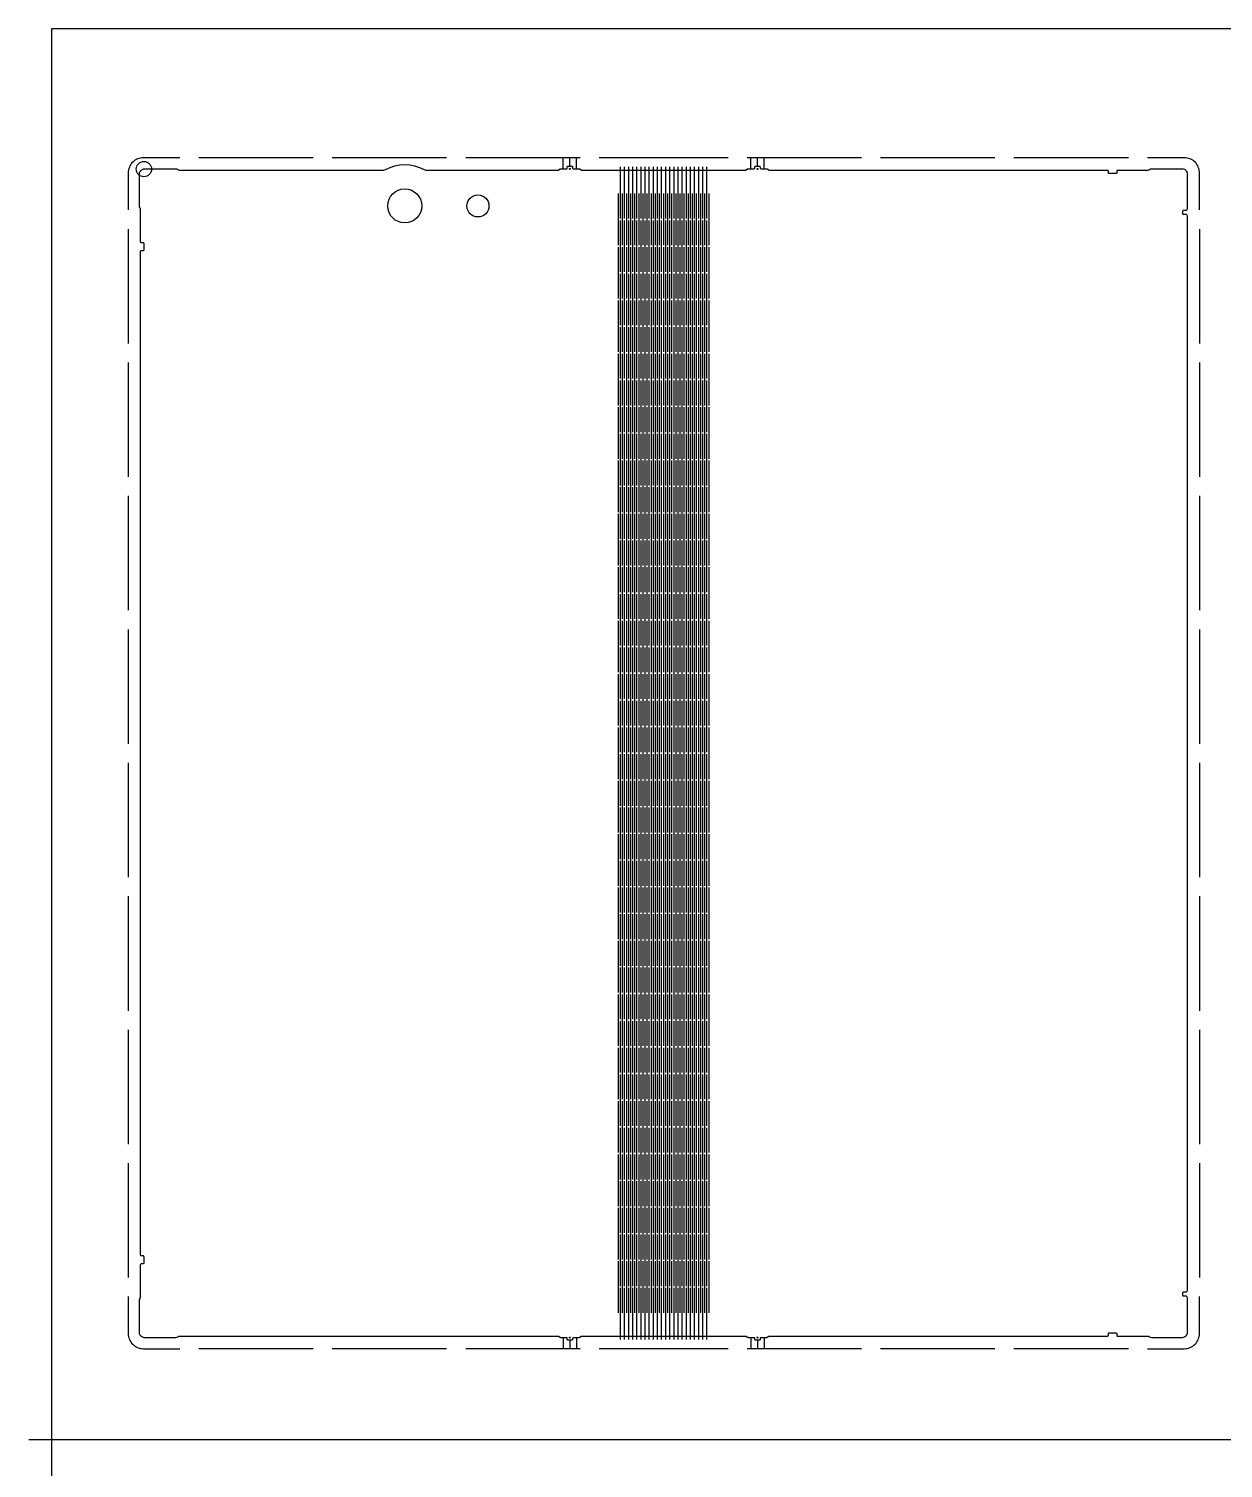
# Model space of a CAD drawing. Header units: millimetres. Extents: x -3 to 473, y -3 to 373.
# Drawn here: x -3 to 153.7, y 181.2 to 370 of the extents above; entities that cross this region are included whole.
import ezdxf

# ---------------------------------------------------------------- set-up
doc = ezdxf.new("R2010")
doc.units = ezdxf.units.MM
for name, color, linetype in [('Cell', 5, 'Continuous'), ('Cell2', 1, 'Continuous'), ('hall.2', 3, 'Continuous'), ('Matrix', 40, 'Continuous')]:
    doc.layers.add(name, color=color, linetype=linetype)
doc.layers.add('Guide1', color=6, linetype='Continuous', plot=False)
doc.layers.add('Guide2', color=4, linetype='Continuous', plot=False)
doc.layers.add('hall.1', color=2, linetype='Continuous', lineweight=25)
doc.layers.add('Line', color=8, linetype='Continuous', lineweight=25)

msp = doc.modelspace()

# ---------------------------------------------------------------- linework, layer by layer
msp.add_lwpolyline([(0, 0), (470, 0), (470, 370), (0, 370)], close=True)
at = {"layer": 'Cell', "linetype": 'Continuous'}
msp.add_lwpolyline([(69.52, 198.57), (74.56, 198.57), (91.03, 198.57, -0.148999), (91.09, 198.56), (91.29, 198.42, 0.148999), (91.34, 198.4), (92.08, 198.4, -0.414214), (92.18, 198.3), (92.18, 198.17, 0.414214), (92.28, 198.07), (92.88, 198.07, 0.414214), (92.98, 198.17), (92.98, 198.3, -0.414214), (93.08, 198.4), (93.81, 198.4, 0.148999), (93.86, 198.42), (94.07, 198.56, -0.148999), (94.12, 198.57), (138.5, 198.57, 0.414214), (138.6, 198.67), (138.6, 198.89, -0.414214), (138.7, 198.99), (139.6, 198.99, -0.414214), (139.7, 198.89), (139.7, 198.67, 0.414214), (139.8, 198.57), (143.72, 198.57, -0.149011), (144, 198.49, 0.149011), (144.28, 198.4), (148.31, 198.4, 0.105217), (148.59, 198.46, 0.021572), (148.72, 198.53, 0.269529), (148.97, 198.96), (148.97, 203.6, 0.414214), (148.77, 203.8), (148.47, 203.8, -0.414214), (148.37, 203.9), (148.37, 204.25, -0.414214), (148.47, 204.35), (148.77, 204.35, 0.414214), (148.97, 204.55), (148.97, 345.45, 0.414214), (148.77, 345.65), (148.47, 345.65, -0.414214), (148.37, 345.75), (148.37, 346.1, -0.414214), (148.47, 346.2), (148.77, 346.2, 0.414214), (148.97, 346.4), (148.97, 351.04, 0.225637), (148.78, 351.43, 0.032464), (148.61, 351.53, 0.115804), (148.31, 351.6), (144.28, 351.6, 0.149011), (144, 351.51, -0.149011), (143.72, 351.43), (139.8, 351.43, 0.414214), (139.7, 351.33), (139.7, 351.11, -0.414214), (139.6, 351.01), (138.7, 351.01, -0.414214), (138.6, 351.11), (138.6, 351.33, 0.414214), (138.5, 351.43), (94.12, 351.43, -0.148999), (94.07, 351.44), (93.86, 351.58, 0.148999), (93.81, 351.6), (93.08, 351.6, -0.414214), (92.98, 351.7), (92.98, 351.83, 0.414214), (92.88, 351.93), (92.28, 351.93, 0.414214), (92.18, 351.83), (92.18, 351.7, -0.414214), (92.08, 351.6), (91.34, 351.6, 0.148999), (91.29, 351.58), (91.09, 351.44, -0.148999), (91.03, 351.43), (74.56, 351.43), (69.52, 351.43, -0.148999), (69.47, 351.44), (69.26, 351.58, 0.148999), (69.21, 351.6), (68.48, 351.6, -0.414214), (68.38, 351.7), (68.38, 351.83, 0.414214), (68.28, 351.93), (67.68, 351.93, 0.414214), (67.58, 351.83), (67.58, 351.7, -0.414214), (67.48, 351.6), (66.74, 351.6, 0.148999), (66.69, 351.58), (66.49, 351.44, -0.148999), (66.43, 351.43), (49.13, 351.43, -0.125807), (48.89, 351.49, 0.255659), (43.73, 351.49, -0.125807), (43.49, 351.43), (16.81, 351.43, -0.149011), (16.54, 351.51, 0.149011), (16.26, 351.6), (12.1, 351.6, 0.122744), (11.9, 351.55), (11.85, 351.52), (11.77, 351.46, 0.141768), (11.5, 351.12, 0.100002), (11.46, 350.95), (11.46, 346.8, 0.149011), (11.55, 346.52, -0.149011), (11.63, 346.24), (11.63, 342.08, 0.414214), (11.73, 341.98), (11.97, 341.98, -0.414214), (12.07, 341.88), (12.07, 340.98, -0.414214), (11.97, 340.88), (11.73, 340.88, 0.414214), (11.63, 340.78), (11.63, 209.22, 0.414214), (11.73, 209.12), (11.97, 209.12, -0.414214), (12.07, 209.02), (12.07, 208.12, -0.414214), (11.97, 208.02), (11.73, 208.02, 0.414214), (11.63, 207.92), (11.63, 203.76, -0.149011), (11.55, 203.48, 0.149011), (11.46, 203.2), (11.46, 199.05, 0.090919), (11.49, 198.9, 0.127349), (11.71, 198.58, 0.045326), (11.91, 198.45, 0.121492), (12.1, 198.4), (16.26, 198.4, 0.149011), (16.54, 198.49, -0.149011), (16.81, 198.57), (66.43, 198.57, -0.148999), (66.49, 198.56), (66.69, 198.42, 0.148999), (66.74, 198.4), (67.48, 198.4, -0.414214), (67.58, 198.3), (67.58, 198.17, 0.414214), (67.68, 198.07), (68.28, 198.07, 0.414214), (68.38, 198.17), (68.38, 198.3, -0.414214), (68.48, 198.4), (69.21, 198.4, 0.148999), (69.26, 198.42), (69.47, 198.56, -0.148999)], format="xyb", close=True, dxfattribs=at)
at = {"layer": 'Cell2'}
for points in [[(16.81, 353.09), (12.04, 353.09, 0.414214), (10.04, 351.09), (10.04, 346.24)], [(150.55, 346.24), (150.55, 351.09, 0.414214), (148.55, 353.09), (143.72, 353.09)], [(10.04, 203.74), (10.04, 198.91, 0.414214), (12.04, 196.91), (16.81, 196.91)], [(143.72, 196.91), (148.55, 196.91, 0.414214), (150.55, 198.91), (150.55, 203.74)]]:
    msp.add_lwpolyline(points, format="xyb", dxfattribs=at)
for points in [[(34.31, 353.09), (19.31, 353.09)], [(51.81, 353.09), (36.81, 353.09)], [(69.31, 353.09), (54.31, 353.09)], [(88.72, 353.09), (71.81, 353.09)], [(106.22, 353.09), (91.22, 353.09)], [(123.72, 353.09), (108.72, 353.09)], [(141.22, 353.09), (126.22, 353.09)], [(10.04, 343.74), (10.04, 328.74)], [(150.55, 343.74), (150.55, 328.74)], [(10.04, 326.24), (10.04, 311.24)], [(150.55, 326.24), (150.55, 311.24)], [(10.04, 308.74), (10.04, 293.74)], [(150.55, 308.74), (150.55, 293.74)], [(10.04, 291.24), (10.04, 276.24)], [(150.55, 291.24), (150.55, 276.24)], [(10.04, 273.74), (10.04, 258.74)], [(150.55, 273.74), (150.55, 258.74)], [(10.04, 256.24), (10.04, 241.24)], [(150.55, 256.24), (150.55, 241.24)], [(10.04, 238.74), (10.04, 223.74)], [(150.55, 238.74), (150.55, 223.74)], [(10.04, 221.24), (10.04, 206.24)], [(150.55, 221.24), (150.55, 206.24)], [(34.31, 196.91), (19.31, 196.91)], [(51.81, 196.91), (36.81, 196.91)], [(69.31, 196.91), (54.31, 196.91)], [(88.72, 196.91), (71.81, 196.91)], [(106.22, 196.91), (91.22, 196.91)], [(123.72, 196.91), (108.72, 196.91)], [(141.22, 196.91), (126.22, 196.91)]]:
    msp.add_lwpolyline(points, dxfattribs=at)
at = {"layer": 'Guide1'}
for p, q in [((74.61, 345.12), (74.61, 351.88)), ((75.15, 345.12), (75.15, 351.88)), ((75.69, 345.12), (75.69, 351.88)), ((76.23, 345.12), (76.23, 351.88)), ((76.77, 345.12), (76.77, 351.88)), ((77.31, 345.12), (77.31, 351.88)), ((77.85, 345.12), (77.85, 351.88)), ((78.39, 345.12), (78.39, 351.88)), ((78.93, 345.12), (78.93, 351.88)), ((79.47, 345.12), (79.47, 351.88)), ((80.01, 345.12), (80.01, 351.88)), ((80.55, 345.12), (80.55, 351.88)), ((81.09, 345.12), (81.09, 351.88)), ((81.63, 345.12), (81.63, 351.88)), ((82.17, 345.12), (82.17, 351.88)), ((82.71, 345.12), (82.71, 351.88)), ((83.25, 345.12), (83.25, 351.88)), ((83.79, 345.12), (83.79, 351.88)), ((84.33, 345.12), (84.33, 351.88)), ((84.87, 345.12), (84.87, 351.88)), ((85.41, 345.12), (85.41, 351.88)), ((85.95, 345.12), (85.95, 351.88)), ((74.34, 341.62), (74.34, 348.38)), ((74.88, 341.62), (74.88, 348.38)), ((75.42, 341.62), (75.42, 348.38)), ((75.96, 341.62), (75.96, 348.38)), ((76.5, 341.62), (76.5, 348.38)), ((77.04, 341.62), (77.04, 348.38)), ((77.58, 341.62), (77.58, 348.38)), ((78.12, 341.62), (78.12, 348.38)), ((78.66, 341.62), (78.66, 348.38)), ((79.2, 341.62), (79.2, 348.38)), ((79.74, 341.62), (79.74, 348.38)), ((80.28, 341.62), (80.28, 348.38)), ((80.82, 341.62), (80.82, 348.38)), ((81.36, 341.62), (81.36, 348.38)), ((81.9, 341.62), (81.9, 348.38)), ((82.44, 341.62), (82.44, 348.38)), ((82.98, 341.62), (82.98, 348.38)), ((83.52, 341.62), (83.52, 348.38)), ((84.06, 341.62), (84.06, 348.38)), ((84.6, 341.62), (84.6, 348.38)), ((85.14, 341.62), (85.14, 348.38)), ((85.68, 341.62), (85.68, 348.38)), ((86.22, 341.62), (86.22, 348.38)), ((74.61, 338.12), (74.61, 344.88)), ((75.15, 338.12), (75.15, 344.88)), ((75.69, 338.12), (75.69, 344.88)), ((76.23, 338.12), (76.23, 344.88)), ((76.77, 338.12), (76.77, 344.88)), ((77.31, 338.12), (77.31, 344.88)), ((77.85, 338.12), (77.85, 344.88)), ((78.39, 338.12), (78.39, 344.88)), ((78.93, 338.12), (78.93, 344.88)), ((79.47, 338.12), (79.47, 344.88)), ((80.01, 338.12), (80.01, 344.88)), ((80.55, 338.12), (80.55, 344.88)), ((81.09, 338.12), (81.09, 344.88)), ((81.63, 338.12), (81.63, 344.88)), ((82.17, 338.12), (82.17, 344.88)), ((82.71, 338.12), (82.71, 344.88)), ((83.25, 338.12), (83.25, 344.88)), ((83.79, 338.12), (83.79, 344.88)), ((84.33, 338.12), (84.33, 344.88)), ((84.87, 338.12), (84.87, 344.88)), ((85.41, 338.12), (85.41, 344.88)), ((85.95, 338.12), (85.95, 344.88)), ((74.34, 334.62), (74.34, 341.38)), ((74.88, 334.62), (74.88, 341.38)), ((75.42, 334.62), (75.42, 341.38)), ((75.96, 334.62), (75.96, 341.38)), ((76.5, 334.62), (76.5, 341.38)), ((77.04, 334.62), (77.04, 341.38)), ((77.58, 334.62), (77.58, 341.38)), ((78.12, 334.62), (78.12, 341.38)), ((78.66, 334.62), (78.66, 341.38)), ((79.2, 334.62), (79.2, 341.38)), ((79.74, 334.62), (79.74, 341.38)), ((80.28, 334.62), (80.28, 341.38)), ((80.82, 334.62), (80.82, 341.38)), ((81.36, 334.62), (81.36, 341.38)), ((81.9, 334.62), (81.9, 341.38)), ((82.44, 334.62), (82.44, 341.38)), ((82.98, 334.62), (82.98, 341.38)), ((83.52, 334.62), (83.52, 341.38)), ((84.06, 334.62), (84.06, 341.38)), ((84.6, 334.62), (84.6, 341.38)), ((85.14, 334.62), (85.14, 341.38)), ((85.68, 334.62), (85.68, 341.38)), ((86.22, 334.62), (86.22, 341.38)), ((74.61, 331.12), (74.61, 337.88)), ((75.15, 331.12), (75.15, 337.88)), ((75.69, 331.12), (75.69, 337.88)), ((76.23, 331.12), (76.23, 337.88)), ((76.77, 331.12), (76.77, 337.88)), ((77.31, 331.12), (77.31, 337.88)), ((77.85, 331.12), (77.85, 337.88)), ((78.39, 331.12), (78.39, 337.88)), ((78.93, 331.12), (78.93, 337.88)), ((79.47, 331.12), (79.47, 337.88)), ((80.01, 331.12), (80.01, 337.88)), ((80.55, 331.12), (80.55, 337.88)), ((81.09, 331.12), (81.09, 337.88)), ((81.63, 331.12), (81.63, 337.88)), ((82.17, 331.12), (82.17, 337.88)), ((82.71, 331.12), (82.71, 337.88)), ((83.25, 331.12), (83.25, 337.88)), ((83.79, 331.12), (83.79, 337.88)), ((84.33, 331.12), (84.33, 337.88)), ((84.87, 331.12), (84.87, 337.88)), ((85.41, 331.12), (85.41, 337.88)), ((85.95, 331.12), (85.95, 337.88)), ((74.34, 327.62), (74.34, 334.38)), ((74.88, 327.62), (74.88, 334.38)), ((75.42, 327.62), (75.42, 334.38)), ((75.96, 327.62), (75.96, 334.38)), ((76.5, 327.62), (76.5, 334.38)), ((77.04, 327.62), (77.04, 334.38)), ((77.58, 327.62), (77.58, 334.38)), ((78.12, 327.62), (78.12, 334.38)), ((78.66, 327.62), (78.66, 334.38)), ((79.2, 327.62), (79.2, 334.38)), ((79.74, 327.62), (79.74, 334.38)), ((80.28, 327.62), (80.28, 334.38)), ((80.82, 327.62), (80.82, 334.38)), ((81.36, 327.62), (81.36, 334.38)), ((81.9, 327.62), (81.9, 334.38)), ((82.44, 327.62), (82.44, 334.38)), ((82.98, 327.62), (82.98, 334.38)), ((83.52, 327.62), (83.52, 334.38)), ((84.06, 327.62), (84.06, 334.38)), ((84.6, 327.62), (84.6, 334.38)), ((85.14, 327.62), (85.14, 334.38)), ((85.68, 327.62), (85.68, 334.38)), ((86.22, 327.62), (86.22, 334.38)), ((74.61, 324.12), (74.61, 330.88)), ((75.15, 324.12), (75.15, 330.88)), ((75.69, 324.12), (75.69, 330.88)), ((76.23, 324.12), (76.23, 330.88)), ((76.77, 324.12), (76.77, 330.88)), ((77.31, 324.12), (77.31, 330.88)), ((77.85, 324.12), (77.85, 330.88)), ((78.39, 324.12), (78.39, 330.88)), ((78.93, 324.12), (78.93, 330.88)), ((79.47, 324.12), (79.47, 330.88)), ((80.01, 324.12), (80.01, 330.88)), ((80.55, 324.12), (80.55, 330.88)), ((81.09, 324.12), (81.09, 330.88)), ((81.63, 324.12), (81.63, 330.88)), ((82.17, 324.12), (82.17, 330.88)), ((82.71, 324.12), (82.71, 330.88)), ((83.25, 324.12), (83.25, 330.88)), ((83.79, 324.12), (83.79, 330.88)), ((84.33, 324.12), (84.33, 330.88)), ((84.87, 324.12), (84.87, 330.88)), ((85.41, 324.12), (85.41, 330.88)), ((85.95, 324.12), (85.95, 330.88)), ((74.34, 320.62), (74.34, 327.38)), ((74.88, 320.62), (74.88, 327.38)), ((75.42, 320.62), (75.42, 327.38)), ((75.96, 320.62), (75.96, 327.38)), ((76.5, 320.62), (76.5, 327.38)), ((77.04, 320.62), (77.04, 327.38)), ((77.58, 320.62), (77.58, 327.38)), ((78.12, 320.62), (78.12, 327.38)), ((78.66, 320.62), (78.66, 327.38)), ((79.2, 320.62), (79.2, 327.38)), ((79.74, 320.62), (79.74, 327.38)), ((80.28, 320.62), (80.28, 327.38)), ((80.82, 320.62), (80.82, 327.38)), ((81.36, 320.62), (81.36, 327.38)), ((81.9, 320.62), (81.9, 327.38)), ((82.44, 320.62), (82.44, 327.38)), ((82.98, 320.62), (82.98, 327.38)), ((83.52, 320.62), (83.52, 327.38)), ((84.06, 320.62), (84.06, 327.38)), ((84.6, 320.62), (84.6, 327.38)), ((85.14, 320.62), (85.14, 327.38)), ((85.68, 320.62), (85.68, 327.38)), ((86.22, 320.62), (86.22, 327.38)), ((74.61, 317.12), (74.61, 323.88)), ((75.15, 317.12), (75.15, 323.88)), ((75.69, 317.12), (75.69, 323.88)), ((76.23, 317.12), (76.23, 323.88)), ((76.77, 317.12), (76.77, 323.88)), ((77.31, 317.12), (77.31, 323.88)), ((77.85, 317.12), (77.85, 323.88)), ((78.39, 317.12), (78.39, 323.88)), ((78.93, 317.12), (78.93, 323.88)), ((79.47, 317.12), (79.47, 323.88)), ((80.01, 317.12), (80.01, 323.88)), ((80.55, 317.12), (80.55, 323.88)), ((81.09, 317.12), (81.09, 323.88)), ((81.63, 317.12), (81.63, 323.88)), ((82.17, 317.12), (82.17, 323.88)), ((82.71, 317.12), (82.71, 323.88)), ((83.25, 317.12), (83.25, 323.88)), ((83.79, 317.12), (83.79, 323.88)), ((84.33, 317.12), (84.33, 323.88)), ((84.87, 317.12), (84.87, 323.88)), ((85.41, 317.12), (85.41, 323.88)), ((85.95, 317.12), (85.95, 323.88)), ((74.34, 313.62), (74.34, 320.38)), ((74.88, 313.62), (74.88, 320.38)), ((75.42, 313.62), (75.42, 320.38)), ((75.96, 313.62), (75.96, 320.38)), ((76.5, 313.62), (76.5, 320.38)), ((77.04, 313.62), (77.04, 320.38)), ((77.58, 313.62), (77.58, 320.38)), ((78.12, 313.62), (78.12, 320.38)), ((78.66, 313.62), (78.66, 320.38)), ((79.2, 313.62), (79.2, 320.38)), ((79.74, 313.62), (79.74, 320.38)), ((80.28, 313.62), (80.28, 320.38)), ((80.82, 313.62), (80.82, 320.38)), ((81.36, 313.62), (81.36, 320.38)), ((81.9, 313.62), (81.9, 320.38)), ((82.44, 313.62), (82.44, 320.38)), ((82.98, 313.62), (82.98, 320.38)), ((83.52, 313.62), (83.52, 320.38)), ((84.06, 313.62), (84.06, 320.38)), ((84.6, 313.62), (84.6, 320.38)), ((85.14, 313.62), (85.14, 320.38)), ((85.68, 313.62), (85.68, 320.38)), ((86.22, 313.62), (86.22, 320.38)), ((74.61, 310.12), (74.61, 316.88)), ((75.15, 310.12), (75.15, 316.88)), ((75.69, 310.12), (75.69, 316.88)), ((76.23, 310.12), (76.23, 316.88)), ((76.77, 310.12), (76.77, 316.88)), ((77.31, 310.12), (77.31, 316.88)), ((77.85, 310.12), (77.85, 316.88)), ((78.39, 310.12), (78.39, 316.88)), ((78.93, 310.12), (78.93, 316.88)), ((79.47, 310.12), (79.47, 316.88)), ((80.01, 310.12), (80.01, 316.88)), ((80.55, 310.12), (80.55, 316.88)), ((81.09, 310.12), (81.09, 316.88)), ((81.63, 310.12), (81.63, 316.88)), ((82.17, 310.12), (82.17, 316.88)), ((82.71, 310.12), (82.71, 316.88)), ((83.25, 310.12), (83.25, 316.88)), ((83.79, 310.12), (83.79, 316.88)), ((84.33, 310.12), (84.33, 316.88)), ((84.87, 310.12), (84.87, 316.88)), ((85.41, 310.12), (85.41, 316.88)), ((85.95, 310.12), (85.95, 316.88)), ((74.34, 306.62), (74.34, 313.38)), ((74.88, 306.62), (74.88, 313.38)), ((75.42, 306.62), (75.42, 313.38)), ((75.96, 306.62), (75.96, 313.38)), ((76.5, 306.62), (76.5, 313.38)), ((77.04, 306.62), (77.04, 313.38)), ((77.58, 306.62), (77.58, 313.38)), ((78.12, 306.62), (78.12, 313.38)), ((78.66, 306.62), (78.66, 313.38)), ((79.2, 306.62), (79.2, 313.38)), ((79.74, 306.62), (79.74, 313.38)), ((80.28, 306.62), (80.28, 313.38)), ((80.82, 306.62), (80.82, 313.38)), ((81.36, 306.62), (81.36, 313.38)), ((81.9, 306.62), (81.9, 313.38)), ((82.44, 306.62), (82.44, 313.38)), ((82.98, 306.62), (82.98, 313.38)), ((83.52, 306.62), (83.52, 313.38)), ((84.06, 306.62), (84.06, 313.38)), ((84.6, 306.62), (84.6, 313.38)), ((85.14, 306.62), (85.14, 313.38)), ((85.68, 306.62), (85.68, 313.38)), ((86.22, 306.62), (86.22, 313.38)), ((74.61, 303.12), (74.61, 309.88)), ((75.15, 303.12), (75.15, 309.88)), ((75.69, 303.12), (75.69, 309.88)), ((76.23, 303.12), (76.23, 309.88)), ((76.77, 303.12), (76.77, 309.88)), ((77.31, 303.12), (77.31, 309.88)), ((77.85, 303.12), (77.85, 309.88)), ((78.39, 303.12), (78.39, 309.88)), ((78.93, 303.12), (78.93, 309.88)), ((79.47, 303.12), (79.47, 309.88)), ((80.01, 303.12), (80.01, 309.88)), ((80.55, 303.12), (80.55, 309.88)), ((81.09, 303.12), (81.09, 309.88)), ((81.63, 303.12), (81.63, 309.88)), ((82.17, 303.12), (82.17, 309.88)), ((82.71, 303.12), (82.71, 309.88)), ((83.25, 303.12), (83.25, 309.88)), ((83.79, 303.12), (83.79, 309.88)), ((84.33, 303.12), (84.33, 309.88)), ((84.87, 303.12), (84.87, 309.88)), ((85.41, 303.12), (85.41, 309.88)), ((85.95, 303.12), (85.95, 309.88)), ((74.34, 299.62), (74.34, 306.38)), ((74.88, 299.62), (74.88, 306.38)), ((75.42, 299.62), (75.42, 306.38)), ((75.96, 299.62), (75.96, 306.38)), ((76.5, 299.62), (76.5, 306.38)), ((77.04, 299.62), (77.04, 306.38)), ((77.58, 299.62), (77.58, 306.38)), ((78.12, 299.62), (78.12, 306.38)), ((78.66, 299.62), (78.66, 306.38)), ((79.2, 299.62), (79.2, 306.38)), ((79.74, 299.62), (79.74, 306.38)), ((80.28, 299.62), (80.28, 306.38)), ((80.82, 299.62), (80.82, 306.38)), ((81.36, 299.62), (81.36, 306.38)), ((81.9, 299.62), (81.9, 306.38)), ((82.44, 299.62), (82.44, 306.38)), ((82.98, 299.62), (82.98, 306.38)), ((83.52, 299.62), (83.52, 306.38)), ((84.06, 299.62), (84.06, 306.38)), ((84.6, 299.62), (84.6, 306.38)), ((85.14, 299.62), (85.14, 306.38)), ((85.68, 299.62), (85.68, 306.38)), ((86.22, 299.62), (86.22, 306.38)), ((74.61, 296.12), (74.61, 302.88)), ((75.15, 296.12), (75.15, 302.88)), ((75.69, 296.12), (75.69, 302.88)), ((76.23, 296.12), (76.23, 302.88)), ((76.77, 296.12), (76.77, 302.88)), ((77.31, 296.12), (77.31, 302.88)), ((77.85, 296.12), (77.85, 302.88)), ((78.39, 296.12), (78.39, 302.88)), ((78.93, 296.12), (78.93, 302.88)), ((79.47, 296.12), (79.47, 302.88)), ((80.01, 296.12), (80.01, 302.88)), ((80.55, 296.12), (80.55, 302.88)), ((81.09, 296.12), (81.09, 302.88)), ((81.63, 296.12), (81.63, 302.88)), ((82.17, 296.12), (82.17, 302.88)), ((82.71, 296.12), (82.71, 302.88)), ((83.25, 296.12), (83.25, 302.88)), ((83.79, 296.12), (83.79, 302.88)), ((84.33, 296.12), (84.33, 302.88)), ((84.87, 296.12), (84.87, 302.88)), ((85.41, 296.12), (85.41, 302.88)), ((85.95, 296.12), (85.95, 302.88)), ((74.34, 292.62), (74.34, 299.38)), ((74.88, 292.62), (74.88, 299.38)), ((75.42, 292.62), (75.42, 299.38)), ((75.96, 292.62), (75.96, 299.38)), ((76.5, 292.62), (76.5, 299.38)), ((77.04, 292.62), (77.04, 299.38)), ((77.58, 292.62), (77.58, 299.38)), ((78.12, 292.62), (78.12, 299.38)), ((78.66, 292.62), (78.66, 299.38)), ((79.2, 292.62), (79.2, 299.38)), ((79.74, 292.62), (79.74, 299.38)), ((80.28, 292.62), (80.28, 299.38)), ((80.82, 292.62), (80.82, 299.38)), ((81.36, 292.62), (81.36, 299.38)), ((81.9, 292.62), (81.9, 299.38)), ((82.44, 292.62), (82.44, 299.38)), ((82.98, 292.62), (82.98, 299.38)), ((83.52, 292.62), (83.52, 299.38)), ((84.06, 292.62), (84.06, 299.38)), ((84.6, 292.62), (84.6, 299.38)), ((85.14, 292.62), (85.14, 299.38)), ((85.68, 292.62), (85.68, 299.38)), ((86.22, 292.62), (86.22, 299.38)), ((74.61, 289.12), (74.61, 295.88)), ((75.15, 289.12), (75.15, 295.88)), ((75.69, 289.12), (75.69, 295.88)), ((76.23, 289.12), (76.23, 295.88)), ((76.77, 289.12), (76.77, 295.88)), ((77.31, 289.12), (77.31, 295.88)), ((77.85, 289.12), (77.85, 295.88)), ((78.39, 289.12), (78.39, 295.88)), ((78.93, 289.12), (78.93, 295.88)), ((79.47, 289.12), (79.47, 295.88)), ((80.01, 289.12), (80.01, 295.88)), ((80.55, 289.12), (80.55, 295.88)), ((81.09, 289.12), (81.09, 295.88)), ((81.63, 289.12), (81.63, 295.88)), ((82.17, 289.12), (82.17, 295.88)), ((82.71, 289.12), (82.71, 295.88)), ((83.25, 289.12), (83.25, 295.88)), ((83.79, 289.12), (83.79, 295.88)), ((84.33, 289.12), (84.33, 295.88)), ((84.87, 289.12), (84.87, 295.88)), ((85.41, 289.12), (85.41, 295.88)), ((85.95, 289.12), (85.95, 295.88)), ((74.34, 285.62), (74.34, 292.38)), ((74.88, 285.62), (74.88, 292.38)), ((75.42, 285.62), (75.42, 292.38)), ((75.96, 285.62), (75.96, 292.38)), ((76.5, 285.62), (76.5, 292.38)), ((77.04, 285.62), (77.04, 292.38)), ((77.58, 285.62), (77.58, 292.38)), ((78.12, 285.62), (78.12, 292.38)), ((78.66, 285.62), (78.66, 292.38)), ((79.2, 285.62), (79.2, 292.38)), ((79.74, 285.62), (79.74, 292.38)), ((80.28, 285.62), (80.28, 292.38)), ((80.82, 285.62), (80.82, 292.38)), ((81.36, 285.62), (81.36, 292.38)), ((81.9, 285.62), (81.9, 292.38)), ((82.44, 285.62), (82.44, 292.38)), ((82.98, 285.62), (82.98, 292.38)), ((83.52, 285.62), (83.52, 292.38)), ((84.06, 285.62), (84.06, 292.38)), ((84.6, 285.62), (84.6, 292.38)), ((85.14, 285.62), (85.14, 292.38)), ((85.68, 285.62), (85.68, 292.38)), ((86.22, 285.62), (86.22, 292.38)), ((74.61, 282.12), (74.61, 288.88)), ((75.15, 282.12), (75.15, 288.88)), ((75.69, 282.12), (75.69, 288.88)), ((76.23, 282.12), (76.23, 288.88)), ((76.77, 282.12), (76.77, 288.88)), ((77.31, 282.12), (77.31, 288.88)), ((77.85, 282.12), (77.85, 288.88)), ((78.39, 282.12), (78.39, 288.88)), ((78.93, 282.12), (78.93, 288.88)), ((79.47, 282.12), (79.47, 288.88)), ((80.01, 282.12), (80.01, 288.88)), ((80.55, 282.12), (80.55, 288.88)), ((81.09, 282.12), (81.09, 288.88)), ((81.63, 282.12), (81.63, 288.88)), ((82.17, 282.12), (82.17, 288.88)), ((82.71, 282.12), (82.71, 288.88)), ((83.25, 282.12), (83.25, 288.88)), ((83.79, 282.12), (83.79, 288.88)), ((84.33, 282.12), (84.33, 288.88)), ((84.87, 282.12), (84.87, 288.88)), ((85.41, 282.12), (85.41, 288.88)), ((85.95, 282.12), (85.95, 288.88)), ((74.34, 278.62), (74.34, 285.38)), ((74.88, 278.62), (74.88, 285.38)), ((75.42, 278.62), (75.42, 285.38)), ((75.96, 278.62), (75.96, 285.38)), ((76.5, 278.62), (76.5, 285.38)), ((77.04, 278.62), (77.04, 285.38)), ((77.58, 278.62), (77.58, 285.38)), ((78.12, 278.62), (78.12, 285.38)), ((78.66, 278.62), (78.66, 285.38)), ((79.2, 278.62), (79.2, 285.38)), ((79.74, 278.62), (79.74, 285.38)), ((80.28, 278.62), (80.28, 285.38)), ((80.82, 278.62), (80.82, 285.38)), ((81.36, 278.62), (81.36, 285.38)), ((81.9, 278.62), (81.9, 285.38)), ((82.44, 278.62), (82.44, 285.38)), ((82.98, 278.62), (82.98, 285.38)), ((83.52, 278.62), (83.52, 285.38)), ((84.06, 278.62), (84.06, 285.38)), ((84.6, 278.62), (84.6, 285.38)), ((85.14, 278.62), (85.14, 285.38)), ((85.68, 278.62), (85.68, 285.38)), ((86.22, 278.62), (86.22, 285.38)), ((74.61, 275.12), (74.61, 281.88)), ((75.15, 275.12), (75.15, 281.88)), ((75.69, 275.12), (75.69, 281.88)), ((76.23, 275.12), (76.23, 281.88)), ((76.77, 275.12), (76.77, 281.88)), ((77.31, 275.12), (77.31, 281.88)), ((77.85, 275.12), (77.85, 281.88)), ((78.39, 275.12), (78.39, 281.88)), ((78.93, 275.12), (78.93, 281.88)), ((79.47, 275.12), (79.47, 281.88)), ((80.01, 275.12), (80.01, 281.88)), ((80.55, 275.12), (80.55, 281.88)), ((81.09, 275.12), (81.09, 281.88)), ((81.63, 275.12), (81.63, 281.88)), ((82.17, 275.12), (82.17, 281.88)), ((82.71, 275.12), (82.71, 281.88)), ((83.25, 275.12), (83.25, 281.88)), ((83.79, 275.12), (83.79, 281.88)), ((84.33, 275.12), (84.33, 281.88)), ((84.87, 275.12), (84.87, 281.88)), ((85.41, 275.12), (85.41, 281.88)), ((85.95, 275.12), (85.95, 281.88)), ((74.34, 271.62), (74.34, 278.38)), ((74.88, 271.62), (74.88, 278.38)), ((75.42, 271.62), (75.42, 278.38)), ((75.96, 271.62), (75.96, 278.38)), ((76.5, 271.62), (76.5, 278.38)), ((77.04, 271.62), (77.04, 278.38)), ((77.58, 271.62), (77.58, 278.38)), ((78.12, 271.62), (78.12, 278.38)), ((78.66, 271.62), (78.66, 278.38)), ((79.2, 271.62), (79.2, 278.38)), ((79.74, 271.62), (79.74, 278.38)), ((80.28, 271.62), (80.28, 278.38)), ((80.82, 271.62), (80.82, 278.38)), ((81.36, 271.62), (81.36, 278.38)), ((81.9, 271.62), (81.9, 278.38)), ((82.44, 271.62), (82.44, 278.38)), ((82.98, 271.62), (82.98, 278.38)), ((83.52, 271.62), (83.52, 278.38)), ((84.06, 271.62), (84.06, 278.38)), ((84.6, 271.62), (84.6, 278.38)), ((85.14, 271.62), (85.14, 278.38)), ((85.68, 271.62), (85.68, 278.38)), ((86.22, 271.62), (86.22, 278.38)), ((74.61, 268.12), (74.61, 274.88)), ((75.15, 268.12), (75.15, 274.88)), ((75.69, 268.12), (75.69, 274.88)), ((76.23, 268.12), (76.23, 274.88)), ((76.77, 268.12), (76.77, 274.88)), ((77.31, 268.12), (77.31, 274.88)), ((77.85, 268.12), (77.85, 274.88)), ((78.39, 268.12), (78.39, 274.88)), ((78.93, 268.12), (78.93, 274.88)), ((79.47, 268.12), (79.47, 274.88)), ((80.01, 268.12), (80.01, 274.88)), ((80.55, 268.12), (80.55, 274.88)), ((81.09, 268.12), (81.09, 274.88)), ((81.63, 268.12), (81.63, 274.88)), ((82.17, 268.12), (82.17, 274.88)), ((82.71, 268.12), (82.71, 274.88)), ((83.25, 268.12), (83.25, 274.88)), ((83.79, 268.12), (83.79, 274.88)), ((84.33, 268.12), (84.33, 274.88)), ((84.87, 268.12), (84.87, 274.88)), ((85.41, 268.12), (85.41, 274.88)), ((85.95, 268.12), (85.95, 274.88)), ((74.34, 264.62), (74.34, 271.38)), ((74.88, 264.62), (74.88, 271.38)), ((75.42, 264.62), (75.42, 271.38)), ((75.96, 264.62), (75.96, 271.38)), ((76.5, 264.62), (76.5, 271.38)), ((77.04, 264.62), (77.04, 271.38)), ((77.58, 264.62), (77.58, 271.38)), ((78.12, 264.62), (78.12, 271.38)), ((78.66, 264.62), (78.66, 271.38)), ((79.2, 264.62), (79.2, 271.38)), ((79.74, 264.62), (79.74, 271.38)), ((80.28, 264.62), (80.28, 271.38)), ((80.82, 264.62), (80.82, 271.38)), ((81.36, 264.62), (81.36, 271.38)), ((81.9, 264.62), (81.9, 271.38)), ((82.44, 264.62), (82.44, 271.38)), ((82.98, 264.62), (82.98, 271.38)), ((83.52, 264.62), (83.52, 271.38)), ((84.06, 264.62), (84.06, 271.38)), ((84.6, 264.62), (84.6, 271.38)), ((85.14, 264.62), (85.14, 271.38)), ((85.68, 264.62), (85.68, 271.38)), ((86.22, 264.62), (86.22, 271.38)), ((74.61, 261.12), (74.61, 267.88)), ((75.15, 261.12), (75.15, 267.88)), ((75.69, 261.12), (75.69, 267.88)), ((76.23, 261.12), (76.23, 267.88)), ((76.77, 261.12), (76.77, 267.88)), ((77.31, 261.12), (77.31, 267.88)), ((77.85, 261.12), (77.85, 267.88)), ((78.39, 261.12), (78.39, 267.88)), ((78.93, 261.12), (78.93, 267.88)), ((79.47, 261.12), (79.47, 267.88)), ((80.01, 261.12), (80.01, 267.88)), ((80.55, 261.12), (80.55, 267.88)), ((81.09, 261.12), (81.09, 267.88)), ((81.63, 261.12), (81.63, 267.88)), ((82.17, 261.12), (82.17, 267.88)), ((82.71, 261.12), (82.71, 267.88)), ((83.25, 261.12), (83.25, 267.88)), ((83.79, 261.12), (83.79, 267.88)), ((84.33, 261.12), (84.33, 267.88)), ((84.87, 261.12), (84.87, 267.88)), ((85.41, 261.12), (85.41, 267.88)), ((85.95, 261.12), (85.95, 267.88)), ((74.34, 257.62), (74.34, 264.38)), ((74.88, 257.62), (74.88, 264.38)), ((75.42, 257.62), (75.42, 264.38)), ((75.96, 257.62), (75.96, 264.38)), ((76.5, 257.62), (76.5, 264.38)), ((77.04, 257.62), (77.04, 264.38)), ((77.58, 257.62), (77.58, 264.38)), ((78.12, 257.62), (78.12, 264.38)), ((78.66, 257.62), (78.66, 264.38)), ((79.2, 257.62), (79.2, 264.38)), ((79.74, 257.62), (79.74, 264.38)), ((80.28, 257.62), (80.28, 264.38)), ((80.82, 257.62), (80.82, 264.38)), ((81.36, 257.62), (81.36, 264.38)), ((81.9, 257.62), (81.9, 264.38)), ((82.44, 257.62), (82.44, 264.38)), ((82.98, 257.62), (82.98, 264.38)), ((83.52, 257.62), (83.52, 264.38)), ((84.06, 257.62), (84.06, 264.38)), ((84.6, 257.62), (84.6, 264.38)), ((85.14, 257.62), (85.14, 264.38)), ((85.68, 257.62), (85.68, 264.38)), ((86.22, 257.62), (86.22, 264.38)), ((74.61, 254.12), (74.61, 260.88)), ((75.15, 254.12), (75.15, 260.88)), ((75.69, 254.12), (75.69, 260.88)), ((76.23, 254.12), (76.23, 260.88)), ((76.77, 254.12), (76.77, 260.88)), ((77.31, 254.12), (77.31, 260.88)), ((77.85, 254.12), (77.85, 260.88)), ((78.39, 254.12), (78.39, 260.88)), ((78.93, 254.12), (78.93, 260.88)), ((79.47, 254.12), (79.47, 260.88)), ((80.01, 254.12), (80.01, 260.88)), ((80.55, 254.12), (80.55, 260.88)), ((81.09, 254.12), (81.09, 260.88)), ((81.63, 254.12), (81.63, 260.88)), ((82.17, 254.12), (82.17, 260.88)), ((82.71, 254.12), (82.71, 260.88)), ((83.25, 254.12), (83.25, 260.88)), ((83.79, 254.12), (83.79, 260.88)), ((84.33, 254.12), (84.33, 260.88)), ((84.87, 254.12), (84.87, 260.88)), ((85.41, 254.12), (85.41, 260.88)), ((85.95, 254.12), (85.95, 260.88)), ((74.34, 250.62), (74.34, 257.38)), ((74.88, 250.62), (74.88, 257.38)), ((75.42, 250.62), (75.42, 257.38)), ((75.96, 250.62), (75.96, 257.38)), ((76.5, 250.62), (76.5, 257.38)), ((77.04, 250.62), (77.04, 257.38)), ((77.58, 250.62), (77.58, 257.38)), ((78.12, 250.62), (78.12, 257.38)), ((78.66, 250.62), (78.66, 257.38)), ((79.2, 250.62), (79.2, 257.38)), ((79.74, 250.62), (79.74, 257.38)), ((80.28, 250.62), (80.28, 257.38)), ((80.82, 250.62), (80.82, 257.38)), ((81.36, 250.62), (81.36, 257.38)), ((81.9, 250.62), (81.9, 257.38)), ((82.44, 250.62), (82.44, 257.38)), ((82.98, 250.62), (82.98, 257.38)), ((83.52, 250.62), (83.52, 257.38)), ((84.06, 250.62), (84.06, 257.38)), ((84.6, 250.62), (84.6, 257.38)), ((85.14, 250.62), (85.14, 257.38)), ((85.68, 250.62), (85.68, 257.38)), ((86.22, 250.62), (86.22, 257.38)), ((74.61, 247.12), (74.61, 253.88)), ((75.15, 247.12), (75.15, 253.88)), ((75.69, 247.12), (75.69, 253.88)), ((76.23, 247.12), (76.23, 253.88)), ((76.77, 247.12), (76.77, 253.88)), ((77.31, 247.12), (77.31, 253.88)), ((77.85, 247.12), (77.85, 253.88)), ((78.39, 247.12), (78.39, 253.88)), ((78.93, 247.12), (78.93, 253.88)), ((79.47, 247.12), (79.47, 253.88)), ((80.01, 247.12), (80.01, 253.88)), ((80.55, 247.12), (80.55, 253.88)), ((81.09, 247.12), (81.09, 253.88)), ((81.63, 247.12), (81.63, 253.88)), ((82.17, 247.12), (82.17, 253.88)), ((82.71, 247.12), (82.71, 253.88)), ((83.25, 247.12), (83.25, 253.88)), ((83.79, 247.12), (83.79, 253.88)), ((84.33, 247.12), (84.33, 253.88)), ((84.87, 247.12), (84.87, 253.88)), ((85.41, 247.12), (85.41, 253.88)), ((85.95, 247.12), (85.95, 253.88)), ((74.34, 243.62), (74.34, 250.38)), ((74.88, 243.62), (74.88, 250.38)), ((75.42, 243.62), (75.42, 250.38)), ((75.96, 243.62), (75.96, 250.38)), ((76.5, 243.62), (76.5, 250.38)), ((77.04, 243.62), (77.04, 250.38)), ((77.58, 243.62), (77.58, 250.38)), ((78.12, 243.62), (78.12, 250.38)), ((78.66, 243.62), (78.66, 250.38)), ((79.2, 243.62), (79.2, 250.38)), ((79.74, 243.62), (79.74, 250.38)), ((80.28, 243.62), (80.28, 250.38)), ((80.82, 243.62), (80.82, 250.38)), ((81.36, 243.62), (81.36, 250.38)), ((81.9, 243.62), (81.9, 250.38)), ((82.44, 243.62), (82.44, 250.38)), ((82.98, 243.62), (82.98, 250.38)), ((83.52, 243.62), (83.52, 250.38)), ((84.06, 243.62), (84.06, 250.38)), ((84.6, 243.62), (84.6, 250.38)), ((85.14, 243.62), (85.14, 250.38)), ((85.68, 243.62), (85.68, 250.38)), ((86.22, 243.62), (86.22, 250.38)), ((74.61, 240.12), (74.61, 246.88)), ((75.15, 240.12), (75.15, 246.88)), ((75.69, 240.12), (75.69, 246.88)), ((76.23, 240.12), (76.23, 246.88)), ((76.77, 240.12), (76.77, 246.88)), ((77.31, 240.12), (77.31, 246.88)), ((77.85, 240.12), (77.85, 246.88)), ((78.39, 240.12), (78.39, 246.88)), ((78.93, 240.12), (78.93, 246.88)), ((79.47, 240.12), (79.47, 246.88)), ((80.01, 240.12), (80.01, 246.88)), ((80.55, 240.12), (80.55, 246.88)), ((81.09, 240.12), (81.09, 246.88)), ((81.63, 240.12), (81.63, 246.88)), ((82.17, 240.12), (82.17, 246.88)), ((82.71, 240.12), (82.71, 246.88)), ((83.25, 240.12), (83.25, 246.88)), ((83.79, 240.12), (83.79, 246.88)), ((84.33, 240.12), (84.33, 246.88)), ((84.87, 240.12), (84.87, 246.88)), ((85.41, 240.12), (85.41, 246.88)), ((85.95, 240.12), (85.95, 246.88)), ((74.34, 236.62), (74.34, 243.38)), ((74.88, 236.62), (74.88, 243.38)), ((75.42, 236.62), (75.42, 243.38)), ((75.96, 236.62), (75.96, 243.38)), ((76.5, 236.62), (76.5, 243.38)), ((77.04, 236.62), (77.04, 243.38)), ((77.58, 236.62), (77.58, 243.38)), ((78.12, 236.62), (78.12, 243.38)), ((78.66, 236.62), (78.66, 243.38)), ((79.2, 236.62), (79.2, 243.38)), ((79.74, 236.62), (79.74, 243.38)), ((80.28, 236.62), (80.28, 243.38)), ((80.82, 236.62), (80.82, 243.38)), ((81.36, 236.62), (81.36, 243.38)), ((81.9, 236.62), (81.9, 243.38)), ((82.44, 236.62), (82.44, 243.38)), ((82.98, 236.62), (82.98, 243.38)), ((83.52, 236.62), (83.52, 243.38)), ((84.06, 236.62), (84.06, 243.38)), ((84.6, 236.62), (84.6, 243.38)), ((85.14, 236.62), (85.14, 243.38)), ((85.68, 236.62), (85.68, 243.38)), ((86.22, 236.62), (86.22, 243.38)), ((74.61, 233.12), (74.61, 239.88)), ((75.15, 233.12), (75.15, 239.88)), ((75.69, 233.12), (75.69, 239.88)), ((76.23, 233.12), (76.23, 239.88)), ((76.77, 233.12), (76.77, 239.88)), ((77.31, 233.12), (77.31, 239.88)), ((77.85, 233.12), (77.85, 239.88)), ((78.39, 233.12), (78.39, 239.88)), ((78.93, 233.12), (78.93, 239.88)), ((79.47, 233.12), (79.47, 239.88)), ((80.01, 233.12), (80.01, 239.88)), ((80.55, 233.12), (80.55, 239.88)), ((81.09, 233.12), (81.09, 239.88)), ((81.63, 233.12), (81.63, 239.88)), ((82.17, 233.12), (82.17, 239.88)), ((82.71, 233.12), (82.71, 239.88)), ((83.25, 233.12), (83.25, 239.88)), ((83.79, 233.12), (83.79, 239.88)), ((84.33, 233.12), (84.33, 239.88)), ((84.87, 233.12), (84.87, 239.88)), ((85.41, 233.12), (85.41, 239.88)), ((85.95, 233.12), (85.95, 239.88)), ((74.34, 229.62), (74.34, 236.38)), ((74.88, 229.62), (74.88, 236.38)), ((75.42, 229.62), (75.42, 236.38)), ((75.96, 229.62), (75.96, 236.38)), ((76.5, 229.62), (76.5, 236.38)), ((77.04, 229.62), (77.04, 236.38)), ((77.58, 229.62), (77.58, 236.38)), ((78.12, 229.62), (78.12, 236.38)), ((78.66, 229.62), (78.66, 236.38)), ((79.2, 229.62), (79.2, 236.38)), ((79.74, 229.62), (79.74, 236.38)), ((80.28, 229.62), (80.28, 236.38)), ((80.82, 229.62), (80.82, 236.38)), ((81.36, 229.62), (81.36, 236.38)), ((81.9, 229.62), (81.9, 236.38)), ((82.44, 229.62), (82.44, 236.38)), ((82.98, 229.62), (82.98, 236.38)), ((83.52, 229.62), (83.52, 236.38)), ((84.06, 229.62), (84.06, 236.38)), ((84.6, 229.62), (84.6, 236.38)), ((85.14, 229.62), (85.14, 236.38)), ((85.68, 229.62), (85.68, 236.38)), ((86.22, 229.62), (86.22, 236.38)), ((74.61, 226.12), (74.61, 232.88)), ((75.15, 226.12), (75.15, 232.88)), ((75.69, 226.12), (75.69, 232.88)), ((76.23, 226.12), (76.23, 232.88)), ((76.77, 226.12), (76.77, 232.88)), ((77.31, 226.12), (77.31, 232.88)), ((77.85, 226.12), (77.85, 232.88)), ((78.39, 226.12), (78.39, 232.88)), ((78.93, 226.12), (78.93, 232.88)), ((79.47, 226.12), (79.47, 232.88)), ((80.01, 226.12), (80.01, 232.88)), ((80.55, 226.12), (80.55, 232.88)), ((81.09, 226.12), (81.09, 232.88)), ((81.63, 226.12), (81.63, 232.88)), ((82.17, 226.12), (82.17, 232.88)), ((82.71, 226.12), (82.71, 232.88)), ((83.25, 226.12), (83.25, 232.88)), ((83.79, 226.12), (83.79, 232.88)), ((84.33, 226.12), (84.33, 232.88)), ((84.87, 226.12), (84.87, 232.88)), ((85.41, 226.12), (85.41, 232.88)), ((85.95, 226.12), (85.95, 232.88)), ((74.34, 222.62), (74.34, 229.38)), ((74.88, 222.62), (74.88, 229.38)), ((75.42, 222.62), (75.42, 229.38)), ((75.96, 222.62), (75.96, 229.38)), ((76.5, 222.62), (76.5, 229.38)), ((77.04, 222.62), (77.04, 229.38)), ((77.58, 222.62), (77.58, 229.38)), ((78.12, 222.62), (78.12, 229.38)), ((78.66, 222.62), (78.66, 229.38)), ((79.2, 222.62), (79.2, 229.38)), ((79.74, 222.62), (79.74, 229.38)), ((80.28, 222.62), (80.28, 229.38)), ((80.82, 222.62), (80.82, 229.38)), ((81.36, 222.62), (81.36, 229.38)), ((81.9, 222.62), (81.9, 229.38)), ((82.44, 222.62), (82.44, 229.38)), ((82.98, 222.62), (82.98, 229.38)), ((83.52, 222.62), (83.52, 229.38)), ((84.06, 222.62), (84.06, 229.38)), ((84.6, 222.62), (84.6, 229.38)), ((85.14, 222.62), (85.14, 229.38)), ((85.68, 222.62), (85.68, 229.38)), ((86.22, 222.62), (86.22, 229.38)), ((74.61, 219.12), (74.61, 225.88)), ((75.15, 219.12), (75.15, 225.88)), ((75.69, 219.12), (75.69, 225.88)), ((76.23, 219.12), (76.23, 225.88)), ((76.77, 219.12), (76.77, 225.88)), ((77.31, 219.12), (77.31, 225.88)), ((77.85, 219.12), (77.85, 225.88)), ((78.39, 219.12), (78.39, 225.88)), ((78.93, 219.12), (78.93, 225.88)), ((79.47, 219.12), (79.47, 225.88)), ((80.01, 219.12), (80.01, 225.88)), ((80.55, 219.12), (80.55, 225.88)), ((81.09, 219.12), (81.09, 225.88)), ((81.63, 219.12), (81.63, 225.88)), ((82.17, 219.12), (82.17, 225.88)), ((82.71, 219.12), (82.71, 225.88)), ((83.25, 219.12), (83.25, 225.88)), ((83.79, 219.12), (83.79, 225.88)), ((84.33, 219.12), (84.33, 225.88)), ((84.87, 219.12), (84.87, 225.88)), ((85.41, 219.12), (85.41, 225.88)), ((85.95, 219.12), (85.95, 225.88)), ((74.34, 215.62), (74.34, 222.38)), ((74.88, 215.62), (74.88, 222.38)), ((75.42, 215.62), (75.42, 222.38)), ((75.96, 215.62), (75.96, 222.38)), ((76.5, 215.62), (76.5, 222.38)), ((77.04, 215.62), (77.04, 222.38)), ((77.58, 215.62), (77.58, 222.38)), ((78.12, 215.62), (78.12, 222.38)), ((78.66, 215.62), (78.66, 222.38)), ((79.2, 215.62), (79.2, 222.38)), ((79.74, 215.62), (79.74, 222.38)), ((80.28, 215.62), (80.28, 222.38)), ((80.82, 215.62), (80.82, 222.38)), ((81.36, 215.62), (81.36, 222.38)), ((81.9, 215.62), (81.9, 222.38)), ((82.44, 215.62), (82.44, 222.38)), ((82.98, 215.62), (82.98, 222.38)), ((83.52, 215.62), (83.52, 222.38)), ((84.06, 215.62), (84.06, 222.38)), ((84.6, 215.62), (84.6, 222.38)), ((85.14, 215.62), (85.14, 222.38)), ((85.68, 215.62), (85.68, 222.38)), ((86.22, 215.62), (86.22, 222.38)), ((74.61, 212.12), (74.61, 218.88)), ((75.15, 212.12), (75.15, 218.88)), ((75.69, 212.12), (75.69, 218.88)), ((76.23, 212.12), (76.23, 218.88)), ((76.77, 212.12), (76.77, 218.88)), ((77.31, 212.12), (77.31, 218.88)), ((77.85, 212.12), (77.85, 218.88)), ((78.39, 212.12), (78.39, 218.88)), ((78.93, 212.12), (78.93, 218.88)), ((79.47, 212.12), (79.47, 218.88)), ((80.01, 212.12), (80.01, 218.88)), ((80.55, 212.12), (80.55, 218.88)), ((81.09, 212.12), (81.09, 218.88)), ((81.63, 212.12), (81.63, 218.88)), ((82.17, 212.12), (82.17, 218.88)), ((82.71, 212.12), (82.71, 218.88)), ((83.25, 212.12), (83.25, 218.88)), ((83.79, 212.12), (83.79, 218.88)), ((84.33, 212.12), (84.33, 218.88)), ((84.87, 212.12), (84.87, 218.88)), ((85.41, 212.12), (85.41, 218.88)), ((85.95, 212.12), (85.95, 218.88)), ((74.34, 208.62), (74.34, 215.38)), ((74.88, 208.62), (74.88, 215.38)), ((75.42, 208.62), (75.42, 215.38)), ((75.96, 208.62), (75.96, 215.38)), ((76.5, 208.62), (76.5, 215.38)), ((77.04, 208.62), (77.04, 215.38)), ((77.58, 208.62), (77.58, 215.38)), ((78.12, 208.62), (78.12, 215.38)), ((78.66, 208.62), (78.66, 215.38)), ((79.2, 208.62), (79.2, 215.38)), ((79.74, 208.62), (79.74, 215.38)), ((80.28, 208.62), (80.28, 215.38)), ((80.82, 208.62), (80.82, 215.38)), ((81.36, 208.62), (81.36, 215.38)), ((81.9, 208.62), (81.9, 215.38)), ((82.44, 208.62), (82.44, 215.38)), ((82.98, 208.62), (82.98, 215.38)), ((83.52, 208.62), (83.52, 215.38)), ((84.06, 208.62), (84.06, 215.38)), ((84.6, 208.62), (84.6, 215.38)), ((85.14, 208.62), (85.14, 215.38)), ((85.68, 208.62), (85.68, 215.38)), ((86.22, 208.62), (86.22, 215.38)), ((74.61, 205.12), (74.61, 211.88)), ((75.15, 205.12), (75.15, 211.88)), ((75.69, 205.12), (75.69, 211.88)), ((76.23, 205.12), (76.23, 211.88)), ((76.77, 205.12), (76.77, 211.88)), ((77.31, 205.12), (77.31, 211.88)), ((77.85, 205.12), (77.85, 211.88)), ((78.39, 205.12), (78.39, 211.88)), ((78.93, 205.12), (78.93, 211.88)), ((79.47, 205.12), (79.47, 211.88)), ((80.01, 205.12), (80.01, 211.88)), ((80.55, 205.12), (80.55, 211.88)), ((81.09, 205.12), (81.09, 211.88)), ((81.63, 205.12), (81.63, 211.88)), ((82.17, 205.12), (82.17, 211.88)), ((82.71, 205.12), (82.71, 211.88)), ((83.25, 205.12), (83.25, 211.88)), ((83.79, 205.12), (83.79, 211.88)), ((84.33, 205.12), (84.33, 211.88)), ((84.87, 205.12), (84.87, 211.88)), ((85.41, 205.12), (85.41, 211.88)), ((85.95, 205.12), (85.95, 211.88)), ((74.34, 201.62), (74.34, 208.38)), ((74.88, 201.62), (74.88, 208.38)), ((75.42, 201.62), (75.42, 208.38)), ((75.96, 201.62), (75.96, 208.38)), ((76.5, 201.62), (76.5, 208.38)), ((77.04, 201.62), (77.04, 208.38)), ((77.58, 201.62), (77.58, 208.38)), ((78.12, 201.62), (78.12, 208.38)), ((78.66, 201.62), (78.66, 208.38)), ((79.2, 201.62), (79.2, 208.38)), ((79.74, 201.62), (79.74, 208.38)), ((80.28, 201.62), (80.28, 208.38)), ((80.82, 201.62), (80.82, 208.38)), ((81.36, 201.62), (81.36, 208.38)), ((81.9, 201.62), (81.9, 208.38)), ((82.44, 201.62), (82.44, 208.38)), ((82.98, 201.62), (82.98, 208.38)), ((83.52, 201.62), (83.52, 208.38)), ((84.06, 201.62), (84.06, 208.38)), ((84.6, 201.62), (84.6, 208.38)), ((85.14, 201.62), (85.14, 208.38)), ((85.68, 201.62), (85.68, 208.38)), ((86.22, 201.62), (86.22, 208.38)), ((74.61, 198.12), (74.61, 204.88)), ((75.15, 198.12), (75.15, 204.88)), ((75.69, 198.12), (75.69, 204.88)), ((76.23, 198.12), (76.23, 204.88)), ((76.77, 198.12), (76.77, 204.88)), ((77.31, 198.12), (77.31, 204.88)), ((77.85, 198.12), (77.85, 204.88)), ((78.39, 198.12), (78.39, 204.88)), ((78.93, 198.12), (78.93, 204.88)), ((79.47, 198.12), (79.47, 204.88)), ((80.01, 198.12), (80.01, 204.88)), ((80.55, 198.12), (80.55, 204.88)), ((81.09, 198.12), (81.09, 204.88)), ((81.63, 198.12), (81.63, 204.88)), ((82.17, 198.12), (82.17, 204.88)), ((82.71, 198.12), (82.71, 204.88)), ((83.25, 198.12), (83.25, 204.88)), ((83.79, 198.12), (83.79, 204.88)), ((84.33, 198.12), (84.33, 204.88)), ((84.87, 198.12), (84.87, 204.88)), ((85.41, 198.12), (85.41, 204.88)), ((85.95, 198.12), (85.95, 204.88))]:
    msp.add_line(p, q, dxfattribs=at)
at = {"layer": 'Guide2'}
for p, q in [((67.11, 351.63), (67.11, 353.06)), ((67.98, 351.96), (67.98, 353.06)), ((68.84, 351.63), (68.84, 353.06)), ((91.71, 351.63), (91.71, 353.06)), ((92.58, 351.96), (92.58, 353.06)), ((93.44, 351.63), (93.44, 353.06)), ((67.11, 198.37), (67.11, 196.94)), ((68.84, 198.37), (68.84, 196.94)), ((91.71, 198.37), (91.71, 196.94)), ((93.44, 198.37), (93.44, 196.94)), ((67.98, 198.04), (67.98, 196.94)), ((92.58, 198.04), (92.58, 196.94))]:
    msp.add_line(p, q, dxfattribs=at)
at = {"layer": 'hall.1', "linetype": 'Continuous'}
for centre, radius in [((46.31, 346.77), 2.23), ((55.91, 346.77), 1.44)]:
    msp.add_circle(centre, radius, dxfattribs=at)
at = {"layer": 'hall.2', "linetype": 'Continuous'}
for centre in [(67.98, 351.63), (92.58, 351.63), (67.98, 198.37), (92.58, 198.37)]:
    msp.add_circle(centre, 0.07, dxfattribs=at)
at = {"layer": 'Line'}
msp.add_line((-3, 185), (473, 185), dxfattribs=at)
at = {"layer": 'Matrix'}
msp.add_circle((12.1, 351.6), 1, dxfattribs=at)

doc.saveas('drawing.dxf')
